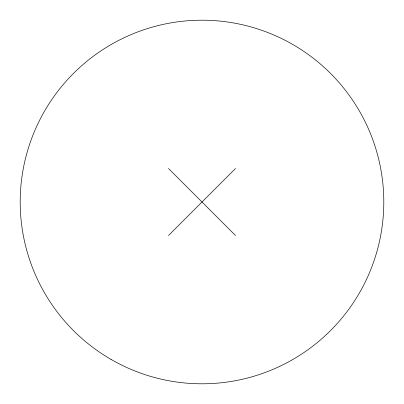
<?xml version="1.0" encoding="UTF-8"?>
<svg xmlns="http://www.w3.org/2000/svg" width="404" height="404" viewBox="0 0 404 404"><rect width="100%" height="100%" fill="white"/><g stroke="black" fill="none" stroke-linecap="round" stroke-linejoin="round"><path stroke-width="0.61" d="M168.508 235.492L235.492 168.508M168.508 168.508L235.492 235.492M111.1 359.444A181.8 181.8 0 0 0 383.8 202A181.8 181.8 0 0 0 111.1 44.556A181.8 181.8 0 0 0 111.1 359.444"/></g></svg>
